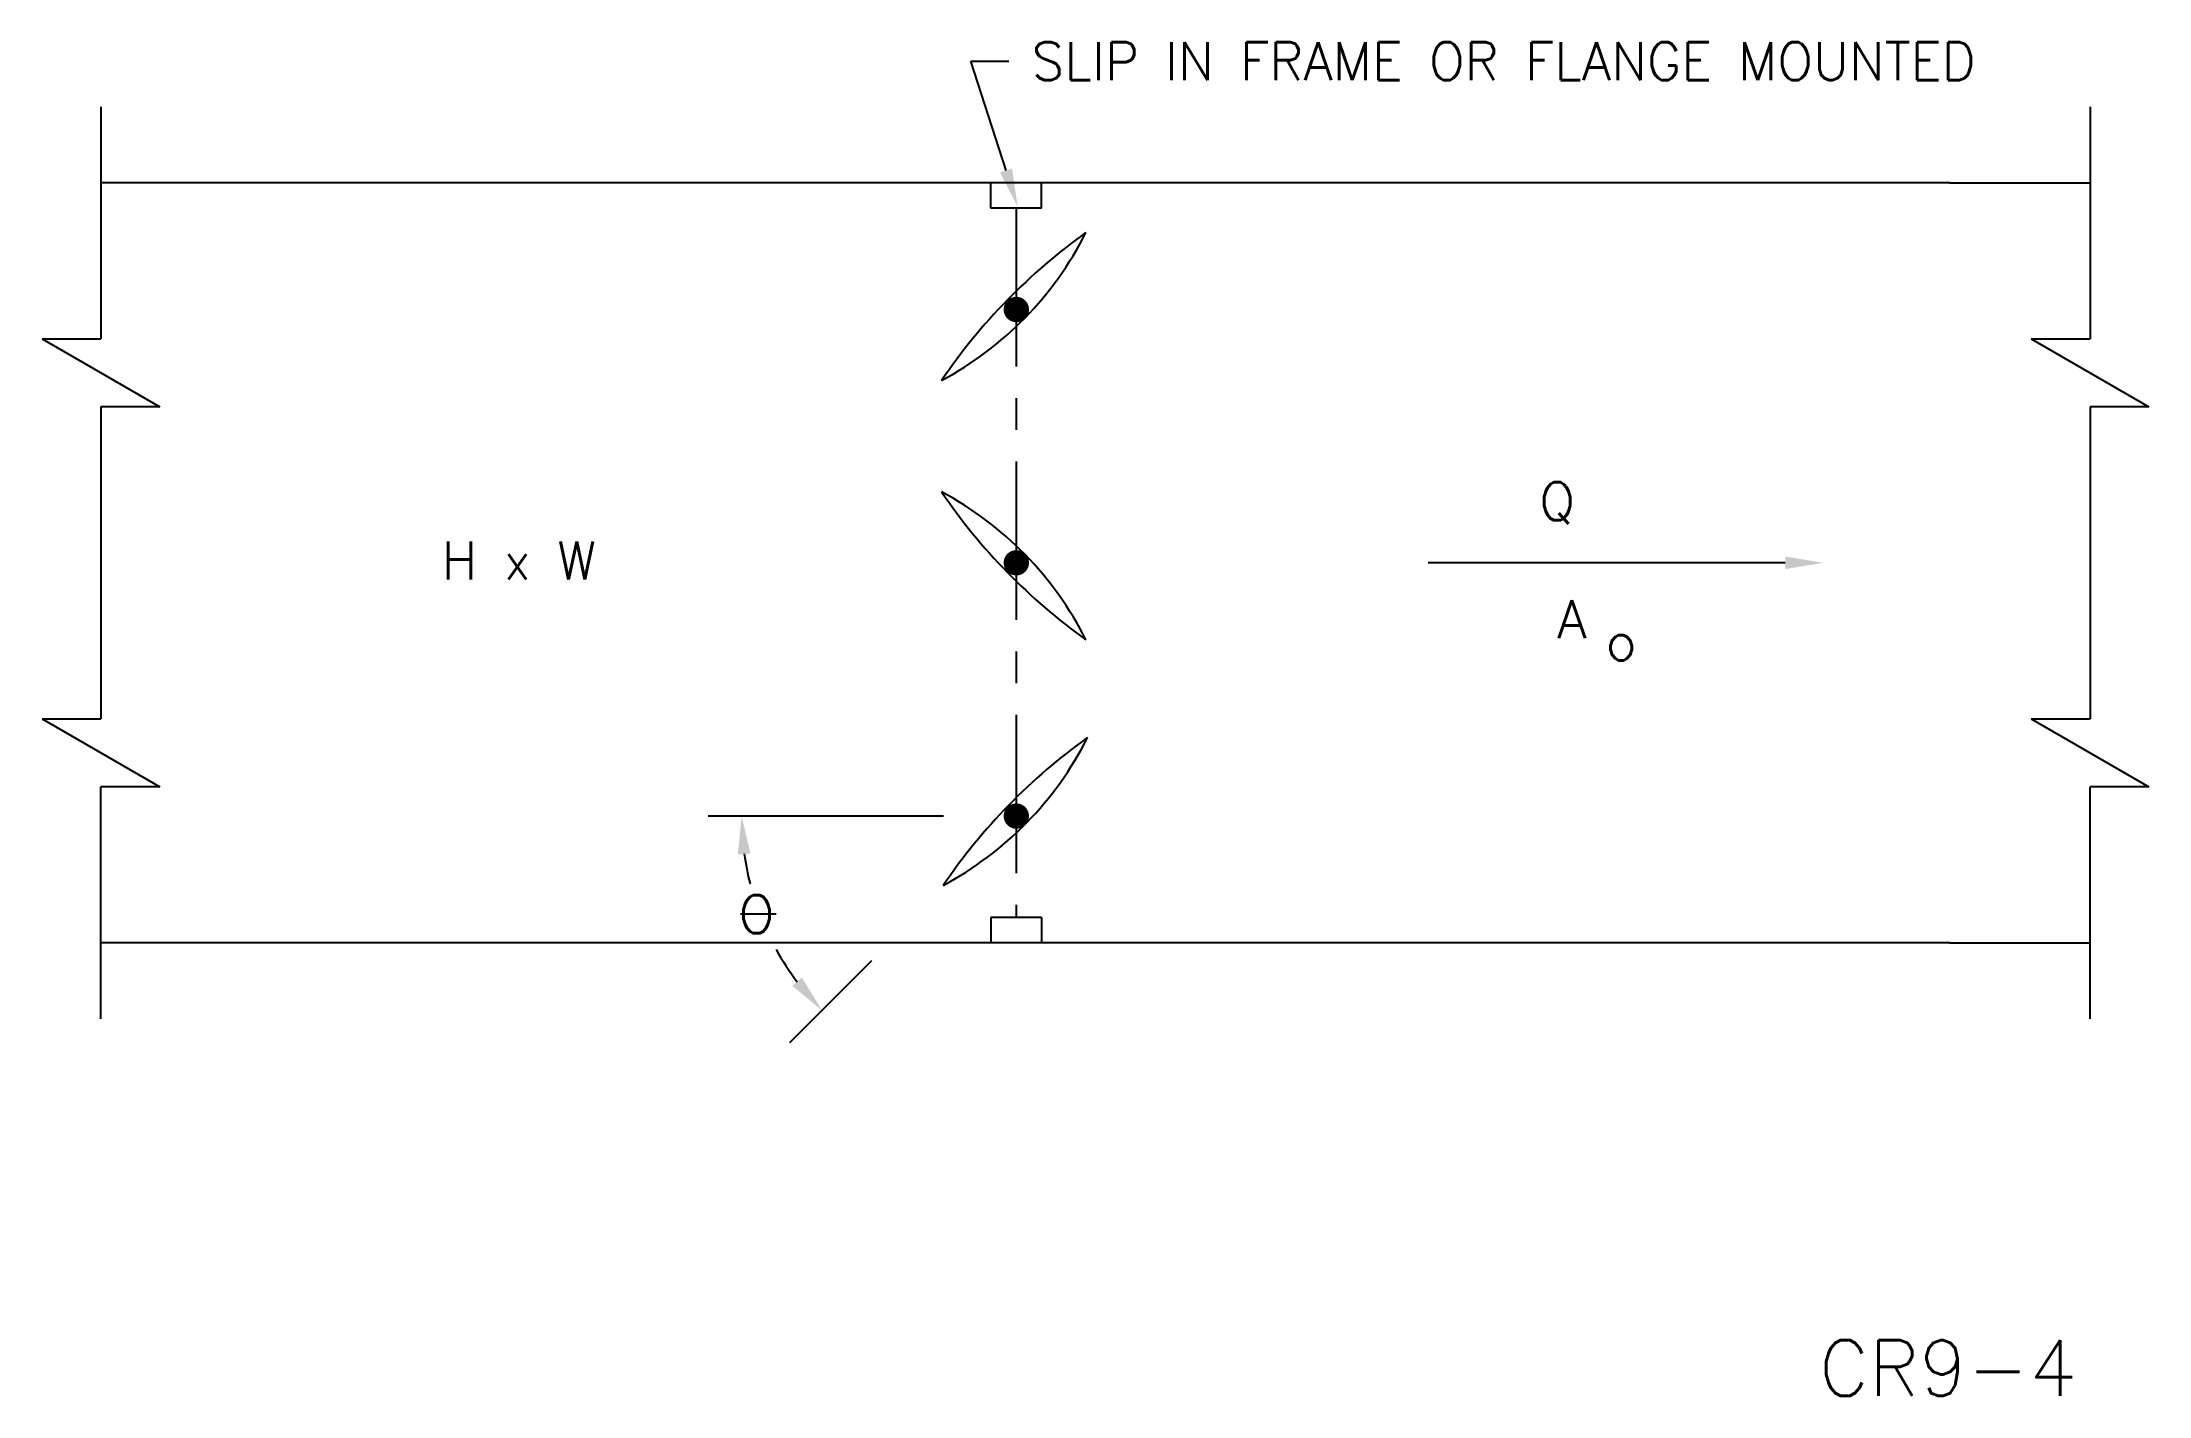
# Model space of a CAD drawing. Extents: x 0.73 to 9.05, y 2.81 to 8.15.
import ezdxf
from ezdxf.enums import TextEntityAlignment as Align

# ---------------------------------------------------------------- set-up
doc = ezdxf.new("R2010")
doc.units = 0
doc.header["$LTSCALE"] = 0.5
doc.header["$MEASUREMENT"] = 0
doc.linetypes.add('CENTER', pattern=[2, 1.25, -0.25, 0.25, -0.25])
doc.layers.get('0').update_dxf_attribs({"linetype": 'CONTINUOUS'})
doc.layers.add('NUMBER', color=7, linetype='CONTINUOUS')
doc.styles.add('ROMANS', font='romans')

msp = doc.modelspace()

# ---------------------------------------------------------------- linework, layer by layer
at = {"color": 7}
for p, q in [((4.5385, 7.647), (4.3995, 8.0791)), ((4.3995, 8.0791), (4.3995, 8.0791)), ((4.3995, 8.0791), (4.5495, 8.0791)), ((0.9646, 7.8985), (0.9646, 6.9826)), ((8.819, 7.8985), (8.819, 6.9826)), ((1.3138, 7.5985), (0.9646, 7.5985)), ((8.2642, 7.5985), (1.3138, 7.5985)), ((8.2642, 7.5985), (8.819, 7.5985)), ((4.6791, 7.4985), (4.4791, 7.4985)), ((0.7322, 6.9826), (0.9646, 6.9826)), ((0.7322, 6.9826), (1.197, 6.7143)), ((8.5866, 6.9826), (9.0513, 6.7143)), ((8.5866, 6.9826), (8.819, 6.9826)), ((0.9646, 6.7143), (0.9646, 5.4826)), ((1.197, 6.7143), (0.9646, 6.7143)), ((9.0513, 6.7143), (8.819, 6.7143)), ((8.819, 6.7143), (8.819, 5.4826)), ((7.6154, 6.0985), (6.2049, 6.0985)), ((0.7322, 5.4826), (1.197, 5.2143)), ((0.7322, 5.4826), (0.9646, 5.4826)), ((8.5866, 5.4826), (8.819, 5.4826)), ((8.5866, 5.4826), (9.0513, 5.2143)), ((1.197, 5.2143), (0.9646, 5.2143)), ((0.9646, 4.2985), (0.9646, 5.2143)), ((8.819, 4.2985), (8.819, 5.2143)), ((9.0513, 5.2143), (8.819, 5.2143)), ((4.2911, 5.0985), (3.3617, 5.0985)), ((3.4902, 4.7122), (3.6312, 4.7122)), ((4.6791, 4.6985), (4.4791, 4.6985)), ((1.3138, 4.5985), (0.9646, 4.5985)), ((8.2642, 4.5985), (1.3138, 4.5985)), ((8.2642, 4.5985), (8.819, 4.5985)), ((3.6847, 4.2041), (4.009, 4.5284))]:
    msp.add_line(p, q, dxfattribs=at)
at = {"color": 7, "linetype": 'CENTER'}
for p, q in [((4.4791, 7.4985), (4.4791, 7.5985)), ((4.6791, 7.4985), (4.6791, 7.5985)), ((4.5791, 7.4985), (4.5791, 4.6985)), ((4.4791, 4.6985), (4.4791, 4.5985)), ((4.6791, 4.6985), (4.6791, 4.5985))]:
    msp.add_line(p, q, dxfattribs=at)
at = {"color": 7, "const_width": 0.05}
for points in [[(4.5541, 7.0985, 1), (4.6041, 7.0985, 1)], [(4.5541, 6.0985, 1), (4.6041, 6.0985, 1)], [(4.5541, 5.0985, 1), (4.6041, 5.0985, 1)]]:
    msp.add_lwpolyline(points, format="xyb", close=True, dxfattribs=at)
at = {"color": 7}
for centre, radius, start, end in [((3.6456, 8.0114), 1.3532, 298.15628, 333.23332), ((6.2033, 5.515), 2.32, 125.57149, 145.81811), ((6.2033, 7.682), 2.32, 214.18189, 234.42851), ((3.6456, 5.1855), 1.3532, 26.76668, 61.84372), ((3.6521, 6.018), 1.3532, 298.15628, 333.23332), ((6.2098, 3.5215), 2.32, 125.57149, 145.81811), ((4.5791, 5.0985), 1.0849, 187.92801, 194.27006), ((4.5791, 5.0985), 1.0849, 209.05677, 217.07199)]:
    msp.add_arc(centre, radius, start, end, dxfattribs=at)
for points in [[(4.5623, 7.6547), (4.5147, 7.6394), (4.5844, 7.5042)], [(7.6154, 6.1235), (7.6154, 6.0735), (7.7654, 6.0985)], [(3.5295, 4.9506), (3.4796, 4.9471), (3.4942, 5.0985)], [(3.7323, 4.4609), (3.6946, 4.4281), (3.812, 4.3313)]]:
    msp.add_solid(points, dxfattribs=at)

# ---------------------------------------------------------------- texts
at = {"color": 7, "style": 'ROMANS'}
msp.add_text('SLIP IN FRAME OR FLANGE MOUNTED', height=0.15, dxfattribs=at).set_placement((4.6395, 8.0791), align=Align.MIDDLE_LEFT)
for s, p in [('Q', (6.644, 6.2663)), ('A', (6.7155, 5.8005)), ('o', (6.9062, 5.7132)), ('O', (3.4825, 4.6362))]:
    msp.add_text(s, height=0.15, dxfattribs=at).set_placement(p)
msp.add_text('H x W', height=0.15, dxfattribs=at).set_placement((2.9203, 6.1081), align=Align.MIDDLE_RIGHT)
at = {"layer": 'NUMBER', "color": 7, "style": 'ROMANS'}
msp.add_text('CR9-4', height=0.22, dxfattribs=at).set_placement((7.7484, 2.8095))

doc.saveas('drawing.dxf')
